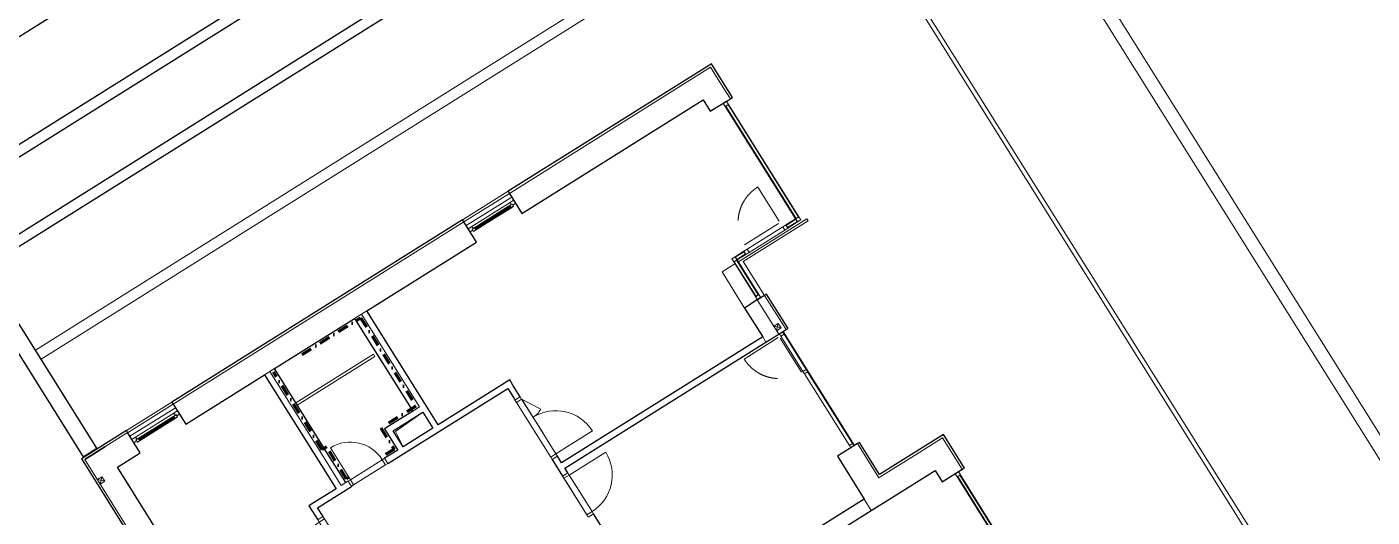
# Model space of a CAD drawing. Header units: millimetres. Extents: x -10201 to 171407, y -8645 to 72638.
# Drawn here: x 85150 to 110159, y 34252 to 43360 of the extents above; entities that cross this region are included whole.
import ezdxf

# ---------------------------------------------------------------- set-up
doc = ezdxf.new("R2010")
doc.units = ezdxf.units.MM
for name, pattern in [('HA_Dash_2mm-S1mm', [1500, 750, -750]), ('HA_DashDot_2_2mm-S0_6mm', [1650, 750, -450, 0, -450]), ('HA_DashDot_4mm-S1mm', [400, 200, -100, 0, -100])]:
    doc.linetypes.add(name, pattern=pattern)
for name, color, linetype, lineweight in [('A-DETL-GENF-OTLN', 9, 'Continuous', 9), ('A-DOOR-____-MCUT', 9, 'Continuous', 9), ('A-DOOR-____-OTLN', 9, 'Continuous', 9), ('A-DOOR-FRAM-MCUT', 9, 'Continuous', 9), ('A-FLOR-____-OTLN', 9, 'Continuous', 9), ('A-GENM-____-OTLN', 9, 'Continuous', 9), ('A-GLAZ-____-MCUT', 9, 'Continuous', 5), ('A-GLAZ-____-OTLN', 9, 'Continuous', 5), ('A-GLAZ-CURT-MCUT', 9, 'Continuous', 5), ('A-GLAZ-CURT-OTLN', 9, 'Continuous', 5), ('A-GLAZ-CWMG-MCUT', 9, 'Continuous', 5), ('A-GLAZ-CWMG-OTLN', 9, 'Continuous', 5), ('A-WALL-____-MCUT', 9, 'Continuous', 25), ('A-WALL-____-OTLN', 9, 'Continuous', 9), ('I-WALL-____-MCUT', 9, 'Continuous', 25), ('I-WALL-____-OTLN', 9, 'Continuous', 9), ('M-HVAC-DUCT-OTLN', 9, 'Continuous', 9)]:
    doc.layers.add(name, color=color, linetype=linetype, lineweight=lineweight)

# ---------------------------------------------------------------- blocks, each defined once
blk = doc.blocks.new('HA_DR_Single_Swing_Solid - In_BJ_700x2100-2040353-schema rezu D_120_5200')
at = {"layer": 'A-DOOR-____-MCUT', "linetype": 'HA_DashDot_2_2mm-S0_6mm'}
for p, q in [((-350, 57.5), (350, 57.5)), ((-350, -57.5), (350, -57.5))]:
    blk.add_line(p, q, dxfattribs=at)
at = {"layer": 'A-DOOR-____-OTLN', "lineweight": 5}
blk.add_line((350, -757.5), (350, -57.5), dxfattribs=at)
blk.add_arc((350, -57.5), 700, 180, 270, dxfattribs=at)
at = {"layer": 'A-DOOR-FRAM-MCUT'}
for p, q in [((-350, 57.5), (-400, 57.5)), ((-400, 57.5), (-400, -57.5)), ((-350, -57.5), (-350, 57.5)), ((400, 57.5), (350, 57.5)), ((350, 57.5), (350, -57.5)), ((400, -57.5), (400, 57.5)), ((-400, -57.5), (-350, -57.5)), ((350, -57.5), (400, -57.5))]:
    blk.add_line(p, q, dxfattribs=at)
blk = doc.blocks.new('HA_DR_Double_Swing_Solid - In_BJ_1200x2100_800-1662813-schema rezu D_120_5200')
at = {"layer": 'A-DOOR-____-MCUT', "linetype": 'HA_DashDot_2_2mm-S0_6mm'}
for p, q in [((-600, 57.5), (600, 57.5)), ((-600, -57.5), (600, -57.5))]:
    blk.add_line(p, q, dxfattribs=at)
at = {"layer": 'A-DOOR-____-OTLN', "lineweight": 5}
for p, q in [((600, 857.5), (600, 57.5)), ((-253.6, 257.5), (-600, 57.5))]:
    blk.add_line(p, q, dxfattribs=at)
for centre, radius, start, end in [((600, 57.5), 800, 90, 180), ((-600, 57.5), 400, 360, 30)]:
    blk.add_arc(centre, radius, start, end, dxfattribs=at)
at = {"layer": 'A-DOOR-FRAM-MCUT'}
for p, q in [((-650, -57.5), (-650, 57.5)), ((-650, 57.5), (-600, 57.5)), ((-600, 57.5), (-600, -57.5)), ((600, 57.5), (650, 57.5)), ((600, -57.5), (600, 57.5)), ((650, 57.5), (650, -57.5)), ((-600, -57.5), (-650, -57.5)), ((650, -57.5), (600, -57.5))]:
    blk.add_line(p, q, dxfattribs=at)
blk = doc.blocks.new('HA_WD_SinglePanel - 1000x2400-1662822-schema rezu D_120_5200')
at = {"layer": 'A-GLAZ-____-MCUT'}
for p, q in [((-420, 70), (-500, 70)), ((-500, 0), (-440, 0)), ((-440, -25), (-440, 25)), ((-440, 25), (-390, 25)), ((-420, 25), (-420, 70)), ((-390, 25), (-390, -25)), ((390, 5), (-390, 5)), ((390, -25), (390, 25)), ((390, 25), (440, 25)), ((500, 70), (420, 70)), ((420, 70), (420, 25)), ((440, 25), (440, -25)), ((440, 0), (500, 0)), ((-390, -25), (-440, -25)), ((390, -5), (-390, -5)), ((440, -25), (390, -25))]:
    blk.add_line(p, q, dxfattribs=at)
at = {"layer": 'A-GLAZ-____-OTLN'}
for p, q in [((440, 25), (-440, 25)), ((-440, -25), (-440, 25)), ((420, 70), (-420, 70)), ((390, 25), (-390, 25)), ((440, 25), (440, -25)), ((-440, -25), (440, -25)), ((390, -25), (-390, -25))]:
    blk.add_line(p, q, dxfattribs=at)
blk = doc.blocks.new('System Panel - Glazed_50mm_Offset50-1462710-schema rezu D_120_5200')
at = {"layer": 'A-GLAZ-CURT-MCUT'}
for p, q in [((1232, 125), (-1232, 125)), ((-1232, 125), (-1232, 75)), ((-1232, 75), (1232, 75)), ((1232, 75), (1232, 125))]:
    blk.add_line(p, q, dxfattribs=at)
blk = doc.blocks.new('Rectangular Mullion - 70x70_Symetric_Offset0-1462708-schema rezu D_120_5200')
at = {"layer": 'A-GLAZ-CWMG-OTLN'}
for p, q in [((-15683, 39795), (-16991, 41884)), ((-15623, 39832), (-16932, 41921))]:
    blk.add_line(p, q, dxfattribs=at)
blk = doc.blocks.new('Rectangular Mullion - 70x70_Symetric_Offset0-1395025-schema rezu D_120_5200')
at = {"layer": 'A-GLAZ-CWMG-MCUT'}
for p, q in [((-70, -65), (0, -65)), ((-70, -135), (-70, -65)), ((0, -135), (-70, -135)), ((0, -65), (0, -135))]:
    blk.add_line(p, q, dxfattribs=at)
blk = doc.blocks.new('Rectangular Mullion - 70x70_Symetric_Offset0-1395026-schema rezu D_120_5200')
at = {"layer": 'A-GLAZ-CWMG-MCUT'}
for p, q in [((0, -65), (-70, -65)), ((-70, -65), (-70, -135)), ((-70, -135), (0, -135)), ((0, -135), (0, -65))]:
    blk.add_line(p, q, dxfattribs=at)
blk = doc.blocks.new('System Panel - Glazed_50mm_Offset50-1502159-schema rezu D_120_5200')
at = {"layer": 'A-GLAZ-CURT-MCUT'}
for p, q in [((107.5, 125), (-107.5, 125)), ((-107.5, 125), (-107.5, 75)), ((-107.5, 75), (107.5, 75)), ((107.5, 75), (107.5, 125))]:
    blk.add_line(p, q, dxfattribs=at)
blk = doc.blocks.new('Rectangular Mullion - 70x70_Symetric_Offset0-1505272-schema rezu D_120_5200')
at = {"layer": 'A-GLAZ-CWMG-OTLN'}
for p, q in [((-15865, 39680), (-15683, 39795)), ((-15828, 39621), (-15646, 39735))]:
    blk.add_line(p, q, dxfattribs=at)
blk = doc.blocks.new('Rectangular Mullion - 70x70_Symetric_Offset0-1501645-schema rezu D_120_5200')
at = {"layer": 'A-GLAZ-CWMG-MCUT'}
for p, q in [((-70, -65), (0, -65)), ((-70, -135), (-70, -65)), ((0, -135), (-70, -135)), ((0, -65), (0, -135))]:
    blk.add_line(p, q, dxfattribs=at)
blk = doc.blocks.new('Rectangular Mullion - 70x70_Symetric_Offset0-1501646-schema rezu D_120_5200')
at = {"layer": 'A-GLAZ-CWMG-MCUT'}
for p, q in [((0, -65), (-70, -65)), ((-70, -65), (-70, -135)), ((-70, -135), (0, -135)), ((0, -135), (0, -65))]:
    blk.add_line(p, q, dxfattribs=at)
blk = doc.blocks.new('System Panel - Glazed_50mm_Offset50-1462713-schema rezu D_120_5200')
at = {"layer": 'A-GLAZ-CURT-MCUT'}
for p, q in [((380, 125), (-380, 125)), ((-380, 125), (-380, 75)), ((-380, 75), (380, 75)), ((380, 75), (380, 125))]:
    blk.add_line(p, q, dxfattribs=at)
blk = doc.blocks.new('Rectangular Mullion - 70x70_Symetric_Offset0-1462711-schema rezu D_120_5200')
at = {"layer": 'A-GLAZ-CWMG-OTLN'}
for p, q in [((-16369, 38385), (-16773, 39029)), ((-16429, 38348), (-16832, 38992))]:
    blk.add_line(p, q, dxfattribs=at)
blk = doc.blocks.new('System Panel - Glazed_50mm_Offset50-2022182-schema rezu D_120_5200')
at = {"layer": 'A-GLAZ-CURT-MCUT'}
for p, q in [((1197.5, 125), (-1197.5, 125)), ((-1197.5, 125), (-1197.5, 75)), ((-1197.5, 75), (1197.5, 75)), ((1197.5, 75), (1197.5, 125))]:
    blk.add_line(p, q, dxfattribs=at)
blk = doc.blocks.new('Rectangular Mullion - 70x70_Symetric_Offset0-2022180-schema rezu D_120_5200')
at = {"layer": 'A-GLAZ-CWMG-OTLN'}
for p, q in [((-11349, 33007), (-12619, 35036)), ((-11408, 32970), (-12679, 34999))]:
    blk.add_line(p, q, dxfattribs=at)
blk = doc.blocks.new('HA_GM_Shaft_Rectangle - Default-2055997-schema rezu D_120_5200')
at = {"layer": 'A-DETL-GENF-OTLN'}
for p, q in [((35, -35), (655, 0)), ((0, -350), (35, -35))]:
    blk.add_line(p, q, dxfattribs=at)
at = {"layer": 'A-GENM-____-OTLN'}
for p, q in [((0, -350), (0, 0)), ((0, 0), (655, 0)), ((655, 0), (655, -350)), ((655, -350), (0, -350))]:
    blk.add_line(p, q, dxfattribs=at)
blk = doc.blocks.new('HA_DR_Single_Swing_Solid - In_BJ_800x2100-2040331-schema rezu D_120_5200')
at = {"layer": 'A-DOOR-____-MCUT', "linetype": 'HA_DashDot_2_2mm-S0_6mm'}
for p, q in [((-400, 57.5), (400, 57.5)), ((-400, -57.5), (400, -57.5))]:
    blk.add_line(p, q, dxfattribs=at)
at = {"layer": 'A-DOOR-____-OTLN', "lineweight": 5}
blk.add_line((400, -857.5), (400, -57.5), dxfattribs=at)
blk.add_arc((400, -57.5), 800, 180, 270, dxfattribs=at)
at = {"layer": 'A-DOOR-FRAM-MCUT'}
for p, q in [((-400, 57.5), (-450, 57.5)), ((-450, 57.5), (-450, -57.5)), ((-400, -57.5), (-400, 57.5)), ((450, 57.5), (400, 57.5)), ((400, 57.5), (400, -57.5)), ((450, -57.5), (450, 57.5)), ((-450, -57.5), (-400, -57.5)), ((400, -57.5), (450, -57.5))]:
    blk.add_line(p, q, dxfattribs=at)
blk = doc.blocks.new('Systémový panel - Sklo-1501127-schema rezu D_120_5200')
at = {"layer": 'A-GLAZ-CURT-MCUT'}
for p, q in [((787.5, 0), (-787.5, 0)), ((-787.5, 0), (-787.5, -70)), ((787.5, -70), (787.5, 0)), ((-787.5, -70), (787.5, -70))]:
    blk.add_line(p, q, dxfattribs=at)
blk = doc.blocks.new('Obdélníková příčel - 50x70mm EXT-1501128-schema rezu D_120_5200')
at = {"layer": 'A-GLAZ-CWMG-MCUT'}
for p, q in [((-50, 70), (0, 70)), ((-50, 0), (-50, 70)), ((0, 70), (0, 0)), ((0, 0), (-50, 0))]:
    blk.add_line(p, q, dxfattribs=at)
blk = doc.blocks.new('Obdélníková příčel - 50x70mm EXT-1501129-schema rezu D_120_5200')
at = {"layer": 'A-GLAZ-CWMG-MCUT'}
for p, q in [((0, 70), (-50, 70)), ((-50, 70), (-50, 0)), ((0, 0), (0, 70)), ((-50, 0), (0, 0))]:
    blk.add_line(p, q, dxfattribs=at)
blk = doc.blocks.new('ABMV_CW_Single_Swing_Generic - Ex_Glass_SKLOPNE-1536050-schema rezu D_120_5200')
at = {"layer": 'A-DOOR-____-OTLN', "linetype": 'HA_Dash_2mm-S1mm', "lineweight": 5}
for p in [(387.5, 805), (-387.5, 30)]:
    blk.add_line(p, (387.5, 30), dxfattribs=at)
blk.add_arc((387.5, 30), 775, 90, 180, dxfattribs=at)
blk = doc.blocks.new('Obdélníková příčel - 50x70mm EXT-1501125-schema rezu D_120_5200')
at = {"layer": 'A-GLAZ-CWMG-OTLN'}
for p, q in [((-15958, 37616), (-15547, 36959)), ((-15899, 37653), (-15488, 36996))]:
    blk.add_line(p, q, dxfattribs=at)
blk = doc.blocks.new('Obdélníková příčel - 50x70mm EXT-1501126-schema rezu D_120_5200')
at = {"layer": 'A-GLAZ-CWMG-MCUT'}
for p, q in [((-25, 70), (25, 70)), ((-25, 0), (-25, 70)), ((25, 70), (25, 0)), ((25, 0), (-25, 0))]:
    blk.add_line(p, q, dxfattribs=at)
blk = doc.blocks.new('System Panel - Glazed_50mm_Offset50-1502124-schema rezu D_120_5200')
at = {"layer": 'A-GLAZ-CURT-MCUT'}
for p, q in [((97.5, 125), (-97.5, 125)), ((-97.5, 125), (-97.5, 75)), ((-97.5, 75), (97.5, 75)), ((97.5, 75), (97.5, 125))]:
    blk.add_line(p, q, dxfattribs=at)
blk = doc.blocks.new('Rectangular Mullion - 70x70_Symetric_Offset0-1505059-schema rezu D_120_5200')
at = {"layer": 'A-GLAZ-CWMG-OTLN'}
for p, q in [((-16810, 39089), (-16645, 39192)), ((-16773, 39029), (-16607, 39133))]:
    blk.add_line(p, q, dxfattribs=at)
blk = doc.blocks.new('Rectangular Mullion - 70x70_Symetric_Offset0-1501643-schema rezu D_120_5200')
at = {"layer": 'A-GLAZ-CWMG-MCUT'}
for p, q in [((-35, -65), (35, -65)), ((-35, -135), (-35, -65)), ((35, -135), (-35, -135)), ((35, -65), (35, -135))]:
    blk.add_line(p, q, dxfattribs=at)
blk = doc.blocks.new('ABMV_CW_Single_Swing_Generic - Ex_Glass_SKLOPNE-1536052-schema rezu D_120_5200')
at = {"layer": 'A-DOOR-____-OTLN', "linetype": 'HA_Dash_2mm-S1mm', "lineweight": 5}
for p in [(390, 810), (-390, 30)]:
    blk.add_line(p, (390, 30), dxfattribs=at)
blk.add_arc((390, 30), 780, 90, 180, dxfattribs=at)
blk = doc.blocks.new('Rectangular Mullion - 70x70_Symetric_Offset0-1502155-schema rezu D_120_5200')
at = {"layer": 'A-GLAZ-CWMG-OTLN'}
for p, q in [((-16585, 39229), (-15924, 39643)), ((-16548, 39170), (-15887, 39584))]:
    blk.add_line(p, q, dxfattribs=at)
blk = doc.blocks.new('HA_GM_Tiling_LineBased - Generic Tiles-1982633-schema rezu D_120_5200')
at = {"layer": 'A-GENM-____-OTLN', "linetype": 'HA_DashDot_4mm-S1mm', "lineweight": 80}
blk.add_line((-50, -50), (0, -50), dxfattribs=at)
blk = doc.blocks.new('HA_GM_Tiling_LineBased - Generic Tiles-1981519-schema rezu D_120_5200')
at = {"layer": 'A-GENM-____-OTLN', "linetype": 'HA_DashDot_4mm-S1mm', "lineweight": 80}
blk.add_line((50, -50), (1750, -50), dxfattribs=at)
blk = doc.blocks.new('HA_GM_Tiling_LineBased - Generic Tiles-1682384-schema rezu D_120_5200')
at = {"layer": 'A-GENM-____-OTLN', "linetype": 'HA_DashDot_4mm-S1mm', "lineweight": 80}
blk.add_line((50, -50), (1335, -50), dxfattribs=at)
blk = doc.blocks.new('HA_GM_Tiling_LineBased - Generic Tiles-1682385-schema rezu D_120_5200')
at = {"layer": 'A-GENM-____-OTLN', "linetype": 'HA_DashDot_4mm-S1mm', "lineweight": 80}
blk.add_line((50, -50), (1985, -50), dxfattribs=at)
blk = doc.blocks.new('HA_GM_Tiling_LineBased - Generic Tiles-1682386-schema rezu D_120_5200')
at = {"layer": 'A-GENM-____-OTLN', "linetype": 'HA_DashDot_4mm-S1mm', "lineweight": 80}
blk.add_line((50, -50), (820, -50), dxfattribs=at)
blk = doc.blocks.new('HA_GM_Tiling_LineBased - Generic Tiles-1682387-schema rezu D_120_5200')
at = {"layer": 'A-GENM-____-OTLN', "linetype": 'HA_DashDot_4mm-S1mm', "lineweight": 80}
blk.add_line((-50, -50), (415, -50), dxfattribs=at)
blk = doc.blocks.new('HA_GM_Tiling_LineBased - Generic Tiles-1682388-schema rezu D_120_5200')
at = {"layer": 'A-GENM-____-OTLN', "linetype": 'HA_DashDot_4mm-S1mm', "lineweight": 80}
blk.add_line((50, -50), (240, -50), dxfattribs=at)
blk = doc.blocks.new('HA_GM_Tiling_LineBased - Generic Tiles-1981531-schema rezu D_120_5200')
at = {"layer": 'A-GENM-____-OTLN', "linetype": 'HA_DashDot_4mm-S1mm', "lineweight": 80}
blk.add_line((50, -50), (750, -50), dxfattribs=at)
blk = doc.blocks.new('HA_GM_Tiling_LineBased - Generic Tiles-1981518-schema rezu D_120_5200')
at = {"layer": 'A-GENM-____-OTLN', "linetype": 'HA_DashDot_4mm-S1mm', "lineweight": 80}
blk.add_line((-50, -50), (50, -50), dxfattribs=at)
blk = doc.blocks.new('185-01_OBJEKT C_Central_rvt-3-schema rezu D_120_5200')
at = {"layer": 'A-FLOR-____-OTLN'}
for p, q in [((-20962, 40199), (-21810, 39668)), ((-16328, 38328), (-16768, 39032)), ((-14590, 35582), (-15917, 37701)), ((-27213, 36284), (-28060, 35753)), ((-12656, 35094), (-12652, 35097)), ((-12652, 35097), (-12652, 35098))]:
    blk.add_line(p, q, dxfattribs=at)
at = {"layer": 'A-WALL-____-MCUT'}
for p, q in [((-17287, 42648), (-21029, 40305)), ((-17249, 42672), (-17287, 42648)), ((-16859, 42049), (-17249, 42672)), ((-17270, 41792), (-16897, 42025)), ((-16897, 42025), (-16859, 42049)), ((-20771, 39893), (-17403, 42004)), ((-17403, 42004), (-17270, 41792)), ((-21029, 40305), (-21005, 40266)), ((-21005, 40266), (-20771, 39893)), ((-21876, 39774), (-27279, 36390)), ((-21852, 39736), (-21876, 39774)), ((-21619, 39363), (-21852, 39736)), ((-23657, 38086), (-21619, 39363)), ((-16260, 38371), (-16396, 38286)), ((-16222, 38395), (-16260, 38371)), ((-15824, 37759), (-16222, 38395)), ((-25373, 37011), (-23882, 37945)), ((-15998, 37650), (-15862, 37735)), ((-15862, 37735), (-15824, 37759)), ((-27021, 35979), (-25555, 36897)), ((-27279, 36390), (-27255, 36352)), ((-27255, 36352), (-27021, 35979)), ((-28126, 35859), (-28961, 35336)), ((-28103, 35821), (-28126, 35859)), ((-27869, 35448), (-28103, 35821)), ((-12936, 35786), (-14122, 35043)), ((-12912, 35748), (-12936, 35786)), ((-28526, 35555), (-28899, 35322)), ((-28899, 35322), (-28526, 35555)), ((-14535, 35617), (-14908, 35383)), ((-14497, 35641), (-14535, 35617)), ((-14122, 35043), (-14497, 35641)), ((-12546, 35164), (-12912, 35748)), ((-28961, 35336), (-28937, 35298)), ((-28937, 35298), (-27536, 33061)), ((-28293, 35182), (-27869, 35448)), ((-14908, 35383), (-14409, 34586)), ((-27125, 33318), (-28293, 35182)), ((-13903, 34608), (-13090, 35118)), ((-13090, 35118), (-12958, 34907)), ((-12958, 34907), (-12585, 35140)), ((-12585, 35140), (-12546, 35164)), ((-14276, 34375), (-13903, 34608))]:
    blk.add_line(p, q, dxfattribs=at)
at = {"layer": 'A-WALL-____-MCUT', "lineweight": 9}
for p, q in [((-17263, 42610), (-21005, 40266)), ((-21005, 40266), (-17263, 42610)), ((-17030, 42237), (-17263, 42610)), ((-17263, 42610), (-17030, 42237)), ((-16897, 42025), (-17030, 42237)), ((-17030, 42237), (-16897, 42025)), ((-21852, 39736), (-27255, 36352)), ((-27255, 36352), (-21852, 39736)), ((-15998, 37650), (-16396, 38286)), ((-16396, 38286), (-15998, 37650)), ((-16260, 38371), (-15862, 37735)), ((-15862, 37735), (-16260, 38371)), ((-23754, 38025), (-23882, 37945)), ((-23657, 38086), (-23754, 38025)), ((-23754, 38025), (-22674, 36300)), ((-22674, 36300), (-23754, 38025)), ((-16235, 37502), (-16296, 37599)), ((-25458, 36958), (-25555, 36897)), ((-25373, 37011), (-25458, 36958)), ((-24463, 35369), (-25458, 36958)), ((-25458, 36958), (-24463, 35369)), ((-22801, 36221), (-22674, 36300)), ((-28103, 35821), (-28526, 35555)), ((-28526, 35555), (-28103, 35821)), ((-14137, 34981), (-14535, 35617)), ((-14535, 35617), (-14137, 34981)), ((-12950, 35724), (-13323, 35491)), ((-13323, 35491), (-12950, 35724)), ((-12585, 35140), (-12950, 35724)), ((-12950, 35724), (-12585, 35140)), ((-28899, 35322), (-27498, 33084)), ((-27498, 33084), (-28899, 35322)), ((-24131, 34839), (-24463, 35369)), ((-24463, 35369), (-24131, 34839)), ((-13323, 35491), (-14099, 35005)), ((-14099, 35005), (-13323, 35491)), ((-24131, 34839), (-24046, 34892)), ((-14137, 34981), (-14099, 35005)), ((-14276, 34375), (-14409, 34586))]:
    blk.add_line(p, q, dxfattribs=at)
at = {"layer": 'A-WALL-____-OTLN'}
for p, q in [((-21876, 39774), (-21029, 40305)), ((-21810, 39668), (-20962, 40199)), ((-16679, 39040), (-15474, 39796)), ((-15450, 39757), (-15474, 39796)), ((-15450, 39757), (-16656, 39002)), ((-16751, 38995), (-16679, 39040)), ((-17052, 38807), (-16811, 38958)), ((-16633, 38137), (-17052, 38807)), ((-16656, 39002), (-16260, 38371)), ((-28126, 35859), (-27279, 36390)), ((-28060, 35753), (-27213, 36284)), ((-12584, 35139), (-12652, 35097)), ((-12652, 35097), (-12652, 35098)), ((-12585, 35140), (-12584, 35139))]:
    blk.add_line(p, q, dxfattribs=at)
at = {"layer": 'I-WALL-____-MCUT'}
for p, q in [((-16396, 38286), (-16633, 38137)), ((-22577, 36361), (-23657, 38086)), ((-16633, 38137), (-16296, 37599)), ((-23882, 37945), (-22801, 36221)), ((-16296, 37599), (-20033, 35258)), ((-16235, 37502), (-15998, 37650)), ((-19972, 35161), (-16235, 37502)), ((-25555, 36897), (-24228, 34778)), ((-24378, 35422), (-25373, 37011)), ((-20999, 36801), (-22330, 35967)), ((-20938, 36703), (-20999, 36801)), ((-23265, 35246), (-21036, 36642)), ((-21036, 36642), (-20900, 36426)), ((-20803, 36487), (-20938, 36703)), ((-22516, 36264), (-22577, 36361)), ((-22330, 35967), (-22516, 36264)), ((-22801, 36221), (-23229, 35953)), ((-23168, 35855), (-22613, 36203)), ((-22613, 36203), (-22427, 35906)), ((-23229, 35953), (-23327, 35892)), ((-23327, 35892), (-23080, 35498)), ((-22982, 35559), (-23168, 35855)), ((-22427, 35906), (-22982, 35559)), ((-24046, 34892), (-24378, 35422)), ((-23080, 35498), (-23326, 35344)), ((-20210, 35324), (-20017, 35015)), ((-20033, 35258), (-20113, 35385)), ((-19919, 35076), (-19972, 35161)), ((-24228, 34778), (-24635, 34523)), ((-24574, 34426), (-23943, 34821)), ((-24004, 34919), (-24046, 34892)), ((-24635, 34523), (-24733, 34462)), ((-14409, 34586), (-18146, 32246)), ((-24733, 34462), (-24568, 34200)), ((-24470, 34261), (-24574, 34426)), ((-18146, 32246), (-19441, 34313)), ((-19285, 31237), (-14276, 34375))]:
    blk.add_line(p, q, dxfattribs=at)
at = {"layer": 'I-WALL-____-OTLN'}
for p, q in [((-24975, 36375), (-23534, 37278)), ((-23534, 37278), (-23508, 37236)), ((-23508, 37236), (-24948, 36333)), ((-20237, 35367), (-20874, 36384)), ((-20776, 36445), (-20139, 35428)), ((-19893, 35034), (-19468, 34356)), ((-19565, 34295), (-19990, 34973))]:
    blk.add_line(p, q, dxfattribs=at)
at = {"layer": 'M-HVAC-DUCT-OTLN', "lineweight": 5}
for p, q in [((-16090, 37799), (-16005, 37852)), ((-15952, 37767), (-16090, 37799)), ((-16037, 37714), (-16090, 37799)), ((-16037, 37714), (-16005, 37852)), ((-15952, 37767), (-16037, 37714)), ((-16005, 37852), (-15952, 37767)), ((-28664, 34950), (-28579, 35003)), ((-28526, 34918), (-28664, 34950)), ((-28611, 34865), (-28664, 34950)), ((-28611, 34865), (-28579, 35003)), ((-28526, 34918), (-28611, 34865)), ((-28579, 35003), (-28526, 34918))]:
    blk.add_line(p, q, dxfattribs=at)
at = {"layer": 'A-DOOR-____-OTLN', "color": 250, "lineweight": 9}
for name, p, rotation in [('ABMV_CW_Single_Swing_Generic - Ex_Glass_SKLOPNE-1536052-schema rezu D_120_5200', (-16289, 39491), 32.06124947745543), ('ABMV_CW_Single_Swing_Generic - Ex_Glass_SKLOPNE-1536050-schema rezu D_120_5200', (-15753, 37288), 122.0612494774548), ('HA_DR_Double_Swing_Solid - In_BJ_1200x2100_800-1662813-schema rezu D_120_5200', (-20507, 35906), 302.0612494774555), ('HA_DR_Single_Swing_Solid - In_BJ_700x2100-2040353-schema rezu D_120_5200', (-23634, 35083), 212.0612494774556), ('HA_DR_Single_Swing_Solid - In_BJ_800x2100-2040331-schema rezu D_120_5200', (-19729, 34664), 122.0612494774555), ('HA_DR_Single_Swing_Solid - In_BJ_800x2100-2040331-schema rezu D_120_5200', (-24280, 33849), 302.0612494774555)]:
    blk.add_blockref(name, p, dxfattribs=dict(at, rotation=rotation))
at = {"layer": 'A-GENM-____-OTLN', "color": 250, "lineweight": 9}
for name, p, rotation in [('HA_GM_Tiling_LineBased - Generic Tiles-1682384-schema rezu D_120_5200', (-24928, 37290), 32.06124947745583), ('HA_GM_Tiling_LineBased - Generic Tiles-1682385-schema rezu D_120_5200', (-23754, 38025), 302.0612494774557), ('HA_GM_Tiling_LineBased - Generic Tiles-1981519-schema rezu D_120_5200', (-24502, 35433), 122.0612494774557), ('HA_GM_Tiling_LineBased - Generic Tiles-1682386-schema rezu D_120_5200', (-22674, 36300), 212.0612494774558), ('HA_GM_Shaft_Rectangle - Default-2055997-schema rezu D_120_5200', (-23168, 35855), 32.06124947745543), ('HA_GM_Tiling_LineBased - Generic Tiles-1682387-schema rezu D_120_5200', (-23327, 35892), 302.0612494774557), ('HA_GM_Tiling_LineBased - Generic Tiles-1981518-schema rezu D_120_5200', (-24418, 35486), 212.0612494774558), ('HA_GM_Tiling_LineBased - Generic Tiles-1981531-schema rezu D_120_5200', (-24046, 34892), 122.0612494774557), ('HA_GM_Tiling_LineBased - Generic Tiles-1682388-schema rezu D_120_5200', (-23080, 35498), 212.0612494774558), ('HA_GM_Tiling_LineBased - Generic Tiles-1982633-schema rezu D_120_5200', (-24004, 34919), 212.0612494774558)]:
    blk.add_blockref(name, p, dxfattribs=dict(at, rotation=rotation))
at = {"layer": 'A-GLAZ-____-OTLN', "color": 250, "lineweight": 9, "rotation": 32.06124947745575}
for p in [(-21312, 39815), (-27562, 35900)]:
    blk.add_blockref('HA_WD_SinglePanel - 1000x2400-1662822-schema rezu D_120_5200', p, dxfattribs=at)
at = {"layer": 'A-GLAZ-CURT-OTLN', "color": 250, "lineweight": 9}
for name, p, rotation in [('System Panel - Glazed_50mm_Offset50-1462710-schema rezu D_120_5200', (-16392, 40805), 302.0612494774553), ('System Panel - Glazed_50mm_Offset50-1502159-schema rezu D_120_5200', (-15808, 39793), 212.0612494774554), ('System Panel - Glazed_50mm_Offset50-1462713-schema rezu D_120_5200', (-16685, 38636), 302.0612494774554), ('System Panel - Glazed_50mm_Offset50-1502124-schema rezu D_120_5200', (-16762, 39195), 212.0612494774554), ('Systémový panel - Sklo-1501127-schema rezu D_120_5200', (-15102, 36249), 122.0612494774548), ('System Panel - Glazed_50mm_Offset50-2022182-schema rezu D_120_5200', (-12098, 33949), 302.0612494774555)]:
    blk.add_blockref(name, p, dxfattribs=dict(at, rotation=rotation))
at = {"layer": 'A-GLAZ-CWMG-OTLN', "color": 250, "lineweight": 9}
for name, p, rotation in [('Rectangular Mullion - 70x70_Symetric_Offset0-1395026-schema rezu D_120_5200', (-17083, 41908), 122.0612494774553), ('Rectangular Mullion - 70x70_Symetric_Offset0-1501646-schema rezu D_120_5200', (-15658, 39887), 32.06124947745543), ('Rectangular Mullion - 70x70_Symetric_Offset0-1395026-schema rezu D_120_5200', (-16924, 39017), 122.0612494774554), ('Obdélníková příčel - 50x70mm EXT-1501129-schema rezu D_120_5200', (-14658, 35540), 302.0612494774548), ('Rectangular Mullion - 70x70_Symetric_Offset0-1395026-schema rezu D_120_5200', (-12771, 35024), 122.0612494774555)]:
    blk.add_blockref(name, p, dxfattribs=dict(at, rotation=rotation))
for name in ['Rectangular Mullion - 70x70_Symetric_Offset0-1462708-schema rezu D_120_5200', 'Rectangular Mullion - 70x70_Symetric_Offset0-1505272-schema rezu D_120_5200', 'Rectangular Mullion - 70x70_Symetric_Offset0-1502155-schema rezu D_120_5200', 'Rectangular Mullion - 70x70_Symetric_Offset0-1462711-schema rezu D_120_5200', 'Rectangular Mullion - 70x70_Symetric_Offset0-1505059-schema rezu D_120_5200', 'Obdélníková příčel - 50x70mm EXT-1501125-schema rezu D_120_5200', 'Rectangular Mullion - 70x70_Symetric_Offset0-2022180-schema rezu D_120_5200']:
    blk.add_blockref(name, (0, 0), dxfattribs=at)
at = {"layer": 'A-GLAZ-CWMG-OTLN', "color": 250, "lineweight": 9, "extrusion": (0, 0, -1)}
for name, p, rotation in [('Rectangular Mullion - 70x70_Symetric_Offset0-1395025-schema rezu D_120_5200', (15701, 39701), 237.9387505225447), ('Rectangular Mullion - 70x70_Symetric_Offset0-1501643-schema rezu D_120_5200', (15929, 39717), 327.9387505225446), ('Rectangular Mullion - 70x70_Symetric_Offset0-1501645-schema rezu D_120_5200', (16904, 39107), 327.9387505225446), ('Rectangular Mullion - 70x70_Symetric_Offset0-1501643-schema rezu D_120_5200', (16649, 39266), 327.9387505225446), ('Rectangular Mullion - 70x70_Symetric_Offset0-1395025-schema rezu D_120_5200', (16446, 38254), 237.9387505225446), ('Obdélníková příčel - 50x70mm EXT-1501128-schema rezu D_120_5200', (15985, 37658), 57.93875052254517), ('Obdélníková příčel - 50x70mm EXT-1501126-schema rezu D_120_5200', (15534, 36938), 57.93875052254517)]:
    blk.add_blockref(name, p, dxfattribs=dict(at, rotation=rotation))

msp = doc.modelspace()

# ---------------------------------------------------------------- linework, layer by layer
at = {"layer": 'A-FLOR-____-OTLN'}
for p, q in [((111780, 27680), (101256.4, 44481.4)), ((93272.9, 39735.5), (94120.4, 40266.4)), ((87022.8, 35820.7), (87870.2, 36351.5)), ((86448.5, 35531.8), (86456.5, 35519.1)), ((86262.1, 35415), (86270, 35402.3)), ((102541.3, 35139.4), (102469.2, 35094.3))]:
    msp.add_line(p, q, dxfattribs=at)
at = {"layer": 'A-WALL-____-MCUT'}
for p, q in [((82600.7, 41675.1), (97156.2, 50792)), ((98194, 49436.6), (83502.9, 40234.7)), ((98300.2, 49267.1), (83609, 40065.2)), ((84246, 39048.2), (99025.3, 48305.3)), ((84352.2, 38878.7), (99131.5, 48135.8)), ((83997.5, 38879.9), (86194.3, 35372.6)), ((86448.5, 35531.8), (84352.2, 38878.7)), ((86194.3, 35372.6), (86448.5, 35531.8))]:
    msp.add_line(p, q, dxfattribs=at)
at = {"layer": 'A-WALL-____-OTLN'}
for p, q in [((85307.7, 37353.2), (99693.7, 46364)), ((99969.3, 46300.6), (85413.9, 37183.7)), ((115179.7, 27527), (104018.3, 45346.7)), ((104230.2, 45479.4), (115410.9, 27629)), ((101366.9, 44455.5), (112753, 26277.2)), ((86202.2, 35359.9), (86194.3, 35372.6)), ((86262.1, 35415), (86270, 35402.3))]:
    msp.add_line(p, q, dxfattribs=at)

# ---------------------------------------------------------------- block references
at = {"lineweight": 5}
msp.add_blockref('185-01_OBJEKT C_Central_rvt-3-schema rezu D_120_5200', (115125.3, 0), dxfattribs=at)

doc.saveas('drawing.dxf')
